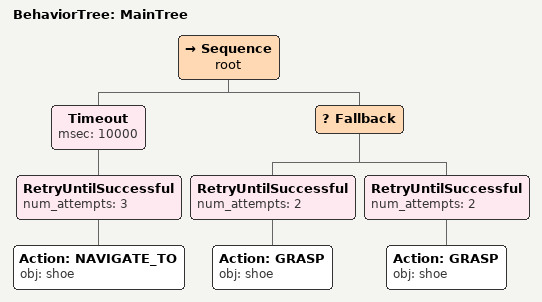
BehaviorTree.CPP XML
<root main_tree_to_execute="MainTree">
  <BehaviorTree ID="MainTree">
    <Sequence name="root">
      <!-- Timeout: Prevent stuck navigation to shoe -->
      <Timeout msec="10000">
        <RetryUntilSuccessful num_attempts="3">
          <Action ID="NAVIGATE_TO" obj="shoe"/>
        </RetryUntilSuccessful>
      </Timeout>
      <!-- Fallback: Robust grasp with retry recovery -->
      <Fallback>
        <!-- Primary grasp attempt -->
        <RetryUntilSuccessful num_attempts="2">
          <Action ID="GRASP" obj="shoe"/>
        </RetryUntilSuccessful>
        <!-- Retry: Recovery grasp after fallback -->
        <RetryUntilSuccessful num_attempts="2">
          <Action ID="GRASP" obj="shoe"/>
        </RetryUntilSuccessful>
      </Fallback>
    </Sequence>
  </BehaviorTree>
</root>
